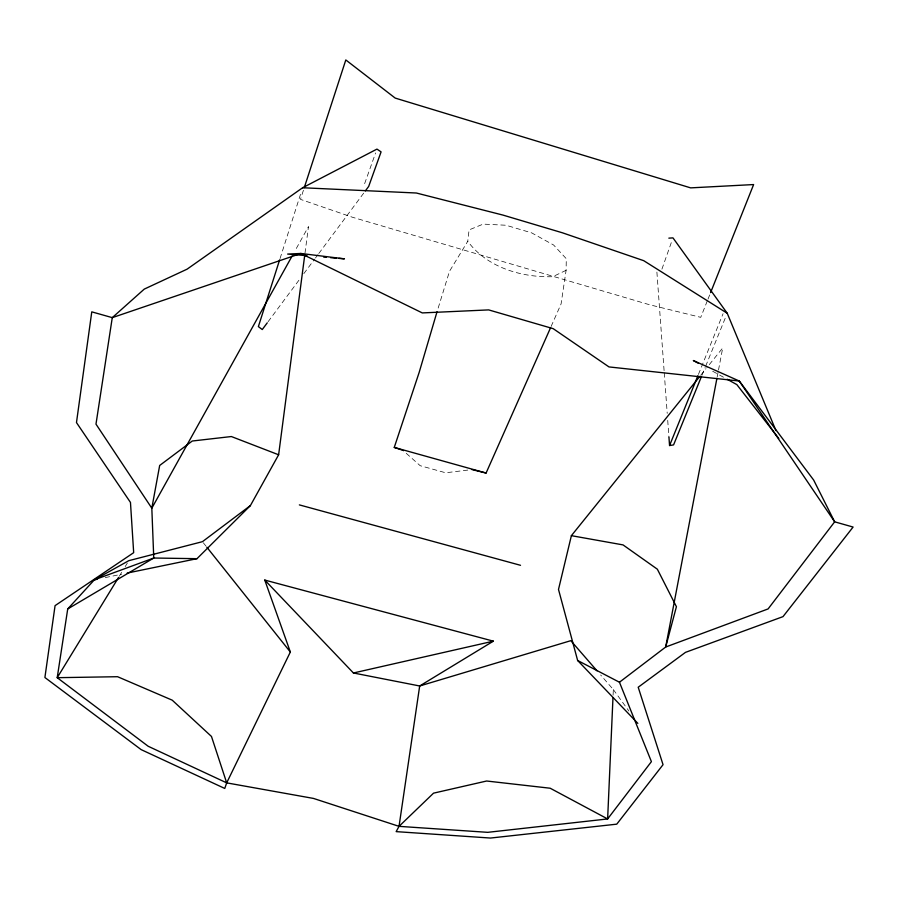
<?xml version="1.0" encoding="UTF-8"?>
<svg xmlns="http://www.w3.org/2000/svg" width="898" height="898" viewBox="0 0 898 898"><rect width="100%" height="100%" fill="white"/><g stroke="black" fill="none" stroke-linecap="round" stroke-linejoin="round"><path stroke-width="0.67" stroke-dasharray="4.49 3.37" d="M551.125 326.445L561.082 303.917L566.099 270.32L566.29 258.703L553.628 245.031L531.65 232.863L506.001 225.241L483.146 224.118L469.07 229.91L467.757 241.281L449.516 271.252L437.438 310.45M613.087 695.142L613.334 689.574L600.661 675.004M305.017 253.056L308.463 226.622L294.847 251.103M717.188 376.924L718.243 371.413M718.501 370.032L722.699 347.986L706.872 367.63M280.064 258.512L301.335 191.757M303.434 190.253L300.482 199.367L352.611 217.294L649.344 304.691L700.743 317.342L707.478 300.415M661.927 269.131L672.052 240.484M364.633 183.652L375.6 152.941M708.006 299.113L710.071 293.904M698.408 374.455L723.07 313.705M701.978 375.218L705.143 367.473M705.66 366.182L726.179 315.849M119.322 576.19L122.24 571.409M125.17 566.638L127.359 563.057M268.087 321.72L299.674 279.233M303.827 273.643L314.637 259.107M315.467 257.995L317.959 254.639M318.79 253.517L364.509 192.037M700.709 375.263L705.985 368.719M566.099 270.32L552.708 276.707C521.48 277.628 486.862 267.38 467.757 241.281M105.279 577.582L121.701 574.204M467.779 470.081L445.677 472.786L420.174 465.692L402.843 450.302M712.664 371.233L725.966 378.586M203.318 542.774L205.934 546.051M613.334 689.574L628.858 710.98M656.898 272.072L664.15 371.402M664.251 372.793L667.214 413.361M667.719 420.365L668.943 437.146"/><path stroke-width="1.35" d="M612.964 697.914L607.632 818.942L487.726 832.334L399.038 826.351L313.469 798.423L226.689 782.865L148.192 746.272L57.214 677.687L67.72 608.956L94.335 579.85L128.818 560.666L202.443 541.674L250.396 505.585L278.627 454.781L304.826 254.448M698.161 363.196L693.323 360.525L739.267 381.021L834.657 521.828L853.1 527.047L783 616.634L685.477 652.363L638.209 687.239L663.05 764.681L616.758 824.162L490.476 838.047L396.153 831.627L399.038 826.351L419.68 685.982L493.372 641.161L264.764 580.063L290.346 652.015L226.689 782.865L224.758 788.455L141.154 749.628L44.9 677.519L55.07 605.645L133.679 552.674L130.468 502.431L76.476 422.576L91.776 311.853L112.272 317.645L300.864 253.472L344.439 258.837L338.894 258.377M716.93 378.305L665.687 647.02L619.452 682.233L577.639 660.49L558.5 589.447L571.386 535.668L699.834 376.352M437.034 311.763L419.164 372.412L394.267 447.417L402.843 450.302M279.637 259.848L258.377 326.603L262.261 329.544L267.256 322.842M304.276 187.648L345.809 59.953L395.199 98.084L690.652 187.873L753.624 184.561L710.599 292.613M701.461 376.509L673.579 444.903L669.56 445.543L697.892 375.746M550.575 327.703L486.087 473.044L471.933 469.575M292.119 255.997L151.818 508.201L153.76 558.028L67.72 608.956M118.592 577.38L57.214 677.687L117.571 676.71L172.225 700.171L211.479 736.461L226.689 782.865M365.34 190.915L368.674 186.447L381.078 151.885L376.969 149.102L302.604 187.749L187.076 269.175L144.275 289.1L112.272 317.645L95.985 424.137L151.818 508.201L159.676 465.467L192.273 441.019L231.358 436.54L278.627 454.781M127.179 573.07L196.988 558.679L250.396 505.585M399.038 826.351L433.543 793.159L486.637 781.013L550.193 788.231L607.632 818.942L651.409 761.639L619.452 682.233M264.764 580.063L353.43 672.984L493.372 641.161M97.074 579.277L94.335 579.85L153.76 558.028L196.988 558.679M668.842 238.15L672.972 237.88L727.234 313.267L775.917 430.546M302.604 187.749L416.358 193.014L503.015 215.105L562.485 232.818L643.72 260.678L727.234 313.267M307.037 255.694L287.652 254.067L300.864 253.472L422.284 312.919L488.669 309.9L553.202 328.668L608.99 366.923L739.267 381.021L813.667 480.06L834.657 521.828L768.104 608.923L665.687 647.02L676.419 606.678L657.347 569.197L623.044 544.906L571.386 535.668M323.662 257.097L326.434 257.322M330.587 257.681L336.121 258.141M353.43 672.984L419.68 685.982L570.802 640.678L597.035 670.851M299.36 504.889L520.514 565.302M394.267 447.417L486.087 473.044M727.178 379.259L736.843 384.613L778.802 438.46M577.639 660.49L637.838 723.384M206.798 547.14L290.346 652.015M668.943 437.146L669.56 445.543"/></g></svg>
